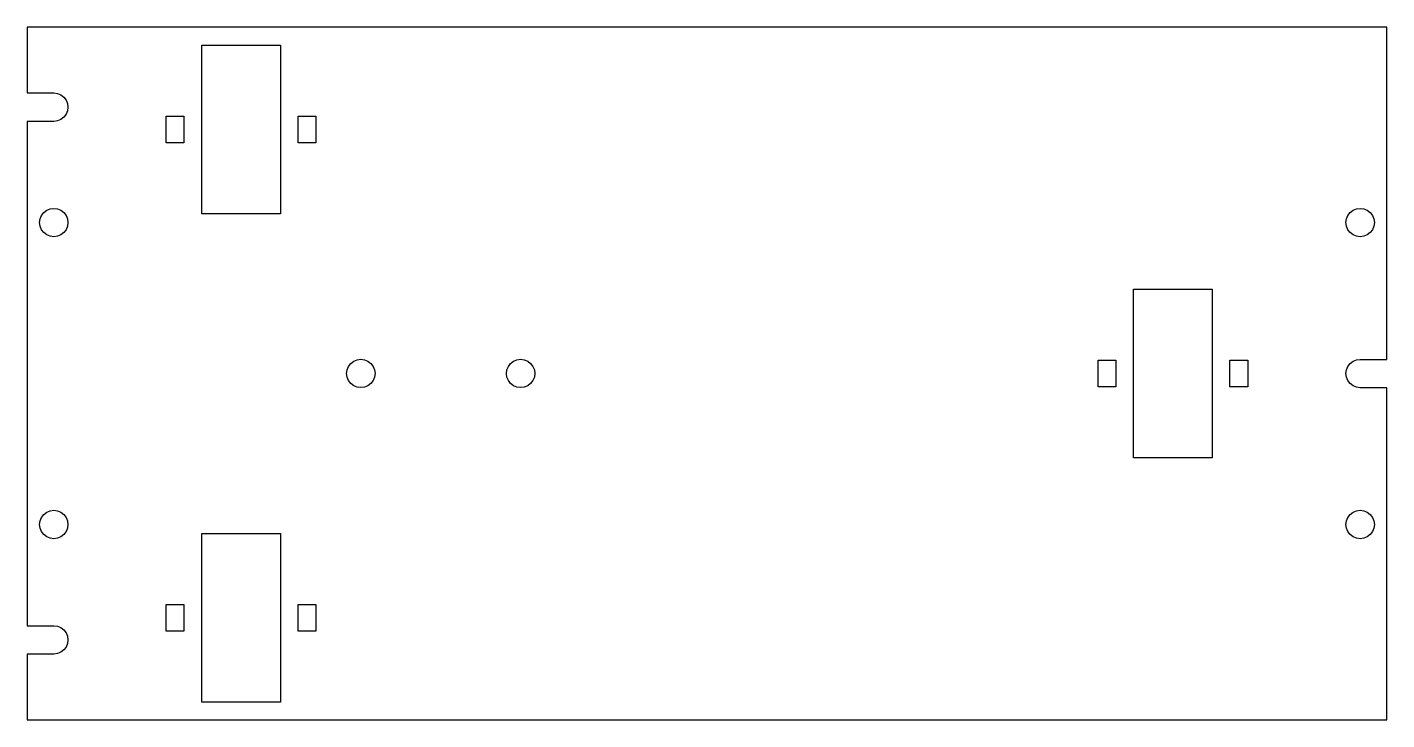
# Model space of a CAD drawing. Header units: metres. Extents: x 836 to 989, y -652 to -574.
import ezdxf

# ---------------------------------------------------------------- set-up
doc = ezdxf.new("R2010")
doc.units = ezdxf.units.M

msp = doc.modelspace()

# ---------------------------------------------------------------- linework, layer by layer
at = {"layer": 'Layer0'}
for points in [[(839.62, -644.69, 0), (839.2, -644.75, 0), (836.2, -644.75, 0), (836.2, -652.15, 0), (989.4, -652.15, 0), (989.4, -614.75, 0), (986.4, -614.75, 0), (985.99, -614.69, 0), (985.6, -614.53, 0), (985.27, -614.28, 0), (985.02, -613.95, 0), (984.86, -613.56, 0), (984.8, -613.15, 0), (984.86, -612.73, 0), (985.02, -612.35, 0), (985.27, -612.01, 0), (985.6, -611.76, 0), (985.99, -611.6, 0), (986.4, -611.55, 0), (989.4, -611.55, 0), (989.4, -574.15, 0), (836.2, -574.15, 0), (836.2, -581.55, 0), (839.2, -581.55, 0), (839.62, -581.6, 0), (840, -581.76, 0), (840.33, -582.01, 0), (840.59, -582.35, 0), (840.75, -582.73, 0), (840.8, -583.15, 0), (840.75, -583.56, 0), (840.59, -583.95, 0), (840.33, -584.28, 0), (840, -584.53, 0), (839.62, -584.69, 0), (839.2, -584.75, 0), (836.2, -584.75, 0), (836.2, -641.55, 0), (839.2, -641.55, 0), (839.62, -641.6, 0), (840, -641.76, 0), (840.33, -642.01, 0), (840.59, -642.35, 0), (840.75, -642.73, 0), (840.8, -643.15, 0), (840.75, -643.56, 0), (840.59, -643.95, 0), (840.33, -644.28, 0), (840, -644.53, 0), (839.62, -644.69, 0)], [(864.73, -576.15, 0), (864.73, -595.15, 0), (855.87, -595.15, 0), (855.87, -576.15, 0), (864.73, -576.15, 0)], [(853.87, -584.15, 0), (853.87, -587.15, 0), (851.87, -587.15, 0), (851.87, -584.15, 0), (853.87, -584.15, 0)], [(866.73, -587.15, 0), (866.73, -584.15, 0), (868.73, -584.15, 0), (868.73, -587.15, 0), (866.73, -587.15, 0)], [(839.2, -597.75, 0), (838.79, -597.69, 0), (838.4, -597.53, 0), (838.07, -597.28, 0), (837.82, -596.95, 0), (837.66, -596.56, 0), (837.6, -596.15, 0), (837.66, -595.73, 0), (837.82, -595.35, 0), (838.07, -595.01, 0), (838.4, -594.76, 0), (838.79, -594.6, 0), (839.2, -594.55, 0), (839.62, -594.6, 0), (840, -594.76, 0), (840.33, -595.01, 0), (840.59, -595.35, 0), (840.75, -595.73, 0), (840.8, -596.15, 0), (840.75, -596.56, 0), (840.59, -596.95, 0), (840.33, -597.28, 0), (840, -597.53, 0), (839.62, -597.69, 0), (839.2, -597.75, 0)], [(986.4, -594.55, 0), (986.82, -594.6, 0), (987.2, -594.76, 0), (987.53, -595.01, 0), (987.79, -595.35, 0), (987.95, -595.73, 0), (988, -596.15, 0), (987.95, -596.56, 0), (987.79, -596.95, 0), (987.53, -597.28, 0), (987.2, -597.53, 0), (986.82, -597.69, 0), (986.4, -597.75, 0), (985.99, -597.69, 0), (985.6, -597.53, 0), (985.27, -597.28, 0), (985.02, -596.95, 0), (984.86, -596.56, 0), (984.8, -596.15, 0), (984.86, -595.73, 0), (985.02, -595.35, 0), (985.27, -595.01, 0), (985.6, -594.76, 0), (985.99, -594.6, 0), (986.4, -594.55, 0)], [(969.73, -603.65, 0), (969.73, -622.65, 0), (960.87, -622.65, 0), (960.87, -603.65, 0), (969.73, -603.65, 0)], [(873.39, -614.69, 0), (873, -614.53, 0), (872.67, -614.28, 0), (872.42, -613.94, 0), (872.26, -613.56, 0), (872.2, -613.14, 0), (872.26, -612.73, 0), (872.42, -612.34, 0), (872.67, -612.01, 0), (873, -611.76, 0), (873.39, -611.6, 0), (873.8, -611.54, 0), (874.22, -611.6, 0), (874.6, -611.76, 0), (874.93, -612.01, 0), (875.19, -612.34, 0), (875.35, -612.73, 0), (875.4, -613.14, 0), (875.35, -613.56, 0), (875.19, -613.94, 0), (874.93, -614.28, 0), (874.6, -614.53, 0), (874.22, -614.69, 0), (873.8, -614.74, 0), (873.39, -614.69, 0)], [(890.42, -613.94, 0), (890.26, -613.56, 0), (890.2, -613.14, 0), (890.26, -612.73, 0), (890.42, -612.34, 0), (890.67, -612.01, 0), (891, -611.76, 0), (891.39, -611.6, 0), (891.8, -611.54, 0), (892.22, -611.6, 0), (892.6, -611.76, 0), (892.93, -612.01, 0), (893.19, -612.34, 0), (893.35, -612.73, 0), (893.4, -613.14, 0), (893.35, -613.56, 0), (893.19, -613.94, 0), (892.93, -614.28, 0), (892.6, -614.53, 0), (892.22, -614.69, 0), (891.8, -614.74, 0), (891.39, -614.69, 0), (891, -614.53, 0), (890.67, -614.28, 0), (890.42, -613.94, 0)], [(958.87, -614.65, 0), (956.87, -614.65, 0), (956.87, -611.65, 0), (958.87, -611.65, 0), (958.87, -614.65, 0)], [(973.73, -611.65, 0), (973.73, -614.65, 0), (971.73, -614.65, 0), (971.73, -611.65, 0), (973.73, -611.65, 0)], [(838.79, -628.6, 0), (839.2, -628.55, 0), (839.62, -628.6, 0), (840, -628.76, 0), (840.33, -629.01, 0), (840.59, -629.35, 0), (840.75, -629.73, 0), (840.8, -630.15, 0), (840.75, -630.56, 0), (840.59, -630.95, 0), (840.33, -631.28, 0), (840, -631.53, 0), (839.62, -631.69, 0), (839.2, -631.75, 0), (838.79, -631.69, 0), (838.4, -631.53, 0), (838.07, -631.28, 0), (837.82, -630.95, 0), (837.66, -630.56, 0), (837.6, -630.15, 0), (837.66, -629.73, 0), (837.82, -629.35, 0), (838.07, -629.01, 0), (838.4, -628.76, 0), (838.79, -628.6, 0)], [(987.95, -630.56, 0), (987.79, -630.95, 0), (987.53, -631.28, 0), (987.2, -631.53, 0), (986.82, -631.69, 0), (986.4, -631.75, 0), (985.99, -631.69, 0), (985.6, -631.53, 0), (985.27, -631.28, 0), (985.02, -630.95, 0), (984.86, -630.56, 0), (984.8, -630.15, 0), (984.86, -629.73, 0), (985.02, -629.35, 0), (985.27, -629.01, 0), (985.6, -628.76, 0), (985.99, -628.6, 0), (986.4, -628.55, 0), (986.82, -628.6, 0), (987.2, -628.76, 0), (987.53, -629.01, 0), (987.79, -629.35, 0), (987.95, -629.73, 0), (988, -630.15, 0), (987.95, -630.56, 0)], [(855.87, -650.15, 0), (855.87, -631.15, 0), (864.73, -631.15, 0), (864.73, -650.15, 0), (855.87, -650.15, 0)], [(851.87, -639.15, 0), (853.87, -639.15, 0), (853.87, -642.15, 0), (851.87, -642.15, 0), (851.87, -639.15, 0)], [(868.73, -639.15, 0), (868.73, -642.15, 0), (866.73, -642.15, 0), (866.73, -639.15, 0), (868.73, -639.15, 0)]]:
    msp.add_polyline3d(points, dxfattribs=at)

doc.saveas('drawing.dxf')
